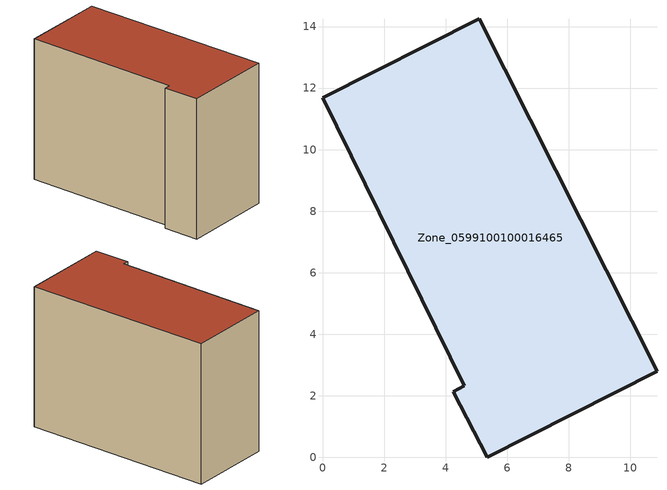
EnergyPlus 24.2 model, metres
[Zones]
Zone_0599100100016465
 floor ground (C_G): 10.87,2.8 5.35,0 4.24,2.14 4.6,2.32 0,11.69 5.09,14.26 z3.31
 wall outside (C_F): 5.35,0 10.87,2.8 5.09,14.26 0,11.69 4.6,2.32 4.24,2.14 5.35,0 z3.31:12.82
 roof outside (C_R): 4.24,2.14 5.35,0 10.87,2.8 5.09,14.26 0,11.69 4.6,2.32 z12.82
[BUILDING]
Pand.0599100100016465: North Axis=0; Terrain=City; Loads Convergence Tolerance Value=0.04; Temperature Convergence Tolerance Value=0.4; Solar Distribution=FullExterior; Maximum Number of Warmup Days=25; Minimum Number of Warmup Days=1
[Site:Location]
Rotterdam.The.Hague.AP_ZH_NLD Design_Conditions: Latitude=51.96; Longitude=4.45; Time Zone=1; Elevation=-4.5
[SITE:GROUNDTEMPERATURE:BUILDINGSURFACE]
18, 18, 18, 18, 18, 18, 18, 18, 18, 18, 18, 18
[MATERIAL] Thermal Absorptance=0.9; Solar Absorptance=0.7; Visible Absorptance=0.7
Name | Roughness | Thickness | Conductivity | Density | Specific Heat
G.TC.2015-2018 | MediumSmooth | 0.15 | 0.0428571 | 540 | 1210
F.TC.2015-2018 | Rough | 0.3 | 0.0666667 | 1920 | 840
R.TC.2015-2018 | MediumRough | 0.2 | 0.0333333 | 1500 | 1000
[CONSTRUCTION]
C_G: G.TC.2015-2018
C_F: F.TC.2015-2018
C_R: R.TC.2015-2018
[ZONE]
Zone_0599100100016465: Type=1; Multiplier=1; Ceiling Height=Autocalculate; Volume=Autocalculate; Floor Area=autocalculate; Part of Total Floor Area=Yes
[ZONEINFILTRATION:DESIGNFLOWRATE]
Infil_Zone_0599100100016465: Zone or ZoneList or Space or SpaceList=Zone_0599100100016465; Schedule=AlwaysOn; Design Flow Rate Calculation Method=Flow/Area; Flow Rate per Floor Area=0.0015; Constant Term Coefficient=1; Temperature Term Coefficient=0; Velocity Term Coefficient=0; Velocity Squared Term Coefficient=0
[HVACTEMPLATE:ZONE:IDEALLOADSAIRSYSTEM]
Zone_0599100100016465: Maximum Heating Supply Air Temperature=50; Minimum Cooling Supply Air Temperature=13; Maximum Heating Supply Air Humidity Ratio=0.0156; Minimum Cooling Supply Air Humidity Ratio=0.0077; Heating Limit=NoLimit; Cooling Limit=NoLimit; Dehumidification Control Type=ConstantSensibleHeatRatio; Cooling Sensible Heat Ratio=0.7; Dehumidification Setpoint=60; Humidification Control Type=None; Humidification Setpoint=30; Outdoor Air Method=None; Outdoor Air Flow Rate per Person=0.00944; Outdoor Air Flow Rate per Zone Floor Area=0; Outdoor Air Flow Rate per Zone=0; Demand Controlled Ventilation Type=None; Outdoor Air Economizer Type=NoEconomizer; Heat Recovery Type=None; Sensible Heat Recovery Effectiveness=0.7; Latent Heat Recovery Effectiveness=0.65
[ZONECONTROL:THERMOSTAT]
ThermostatControl_Zone_0599100100016465: Zone or ZoneList=Zone_0599100100016465; Control Type Schedule=DualSetpointControlType; Control 1=Thermostat_Zone_0599100100016465; Temperature Difference Between Cutout And Setpoint=0
[THERMOSTATSETPOINT:DUALSETPOINT]
Thermostat_Zone_0599100100016465: Heating Setpoint Temperature Schedule=HeatingSetpoint_Zone_0599100100016465; Cooling Setpoint Temperature Schedule=CoolingSetpoint_Zone_0599100100016465
[SCHEDULE:COMPACT]
HeatingSetpoint_Zone_0599100100016465: Through: 12/31, For: AllDays, Until: 24:00, 21
CoolingSetpoint_Zone_0599100100016465: Through: 12/31, For: AllDays, Until: 24:00, 24
DualSetpointControlType: Through: 12/31, For: AllDays, Until: 24:00, 4
AlwaysOn: Through: 12/31, For: AllDays, Until: 24:00, 1
